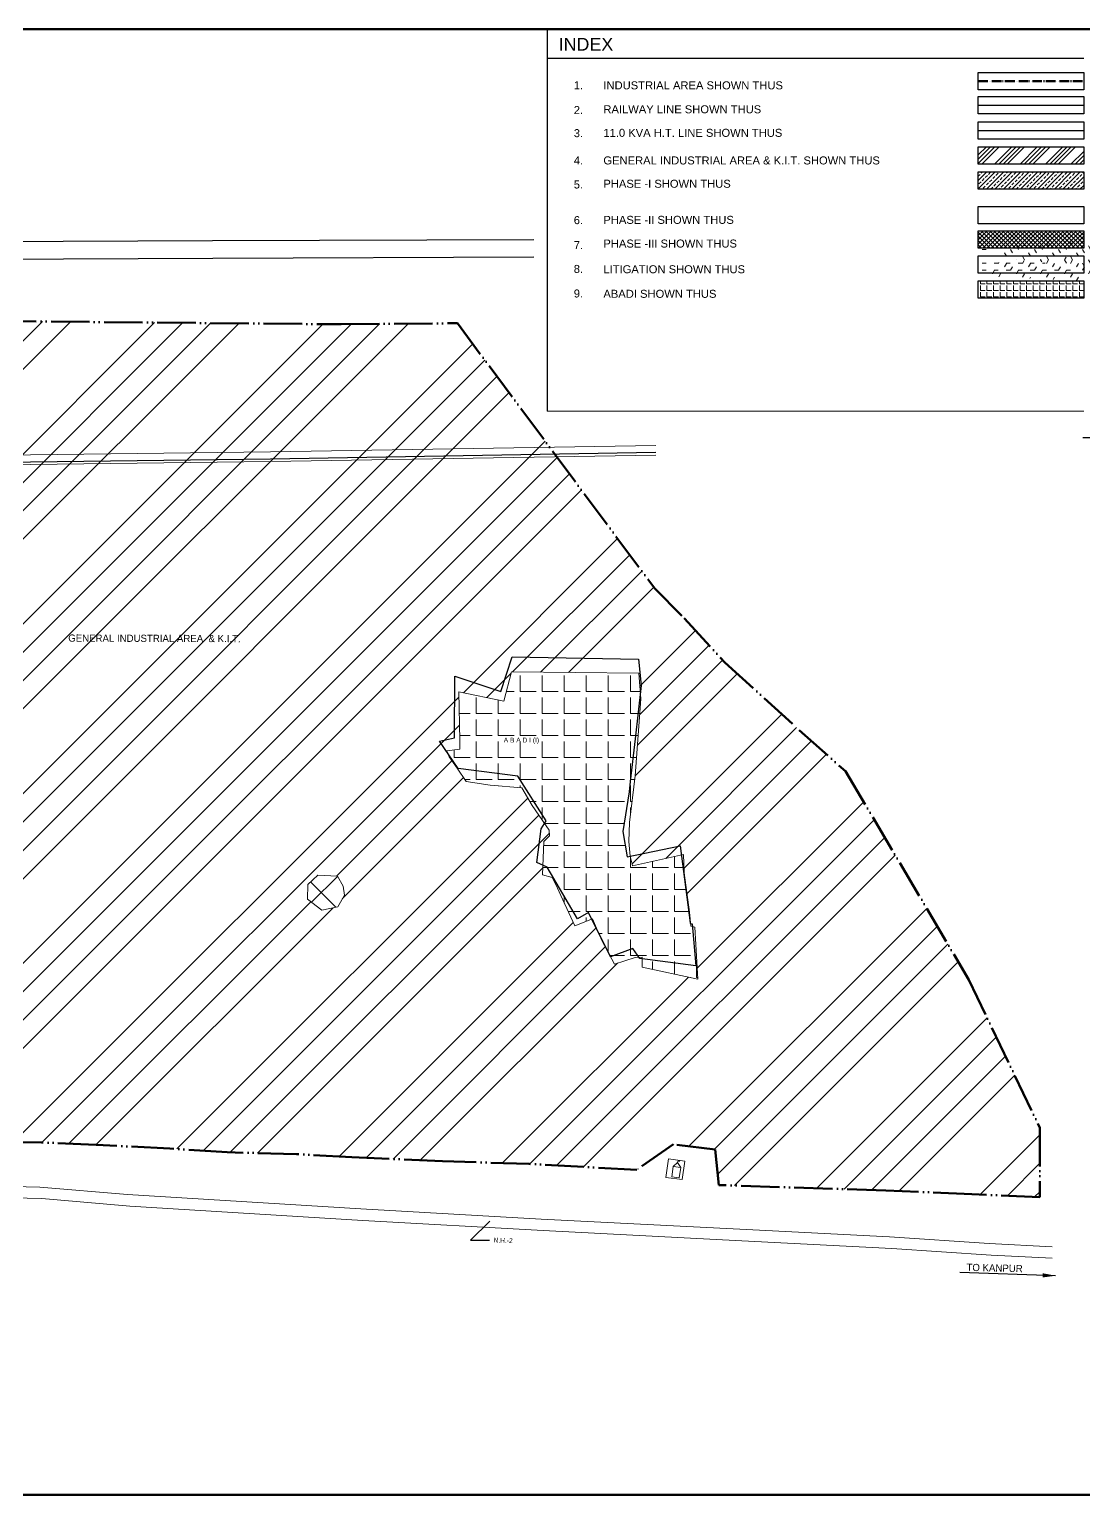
# Model space of a CAD drawing. Header units: inches. Extents: x 2755070 to 2758231, y 746334 to 747634.
# Drawn here: x 2756998 to 2757657, y 746334 to 747249 of the extents above; entities that cross this region are included whole.
import ezdxf

# ---------------------------------------------------------------- set-up
doc = ezdxf.new("R2010")
doc.units = ezdxf.units.IN
doc.header["$MEASUREMENT"] = 0
doc.linetypes.add('ACAD_ISO05W100', pattern=[33, 24, -3, 0, -3, 0, -3])
for name, color, linetype, lineweight in [('area acq', 7, 'Continuous', 5), ('bound old', 7, 'Continuous', 50), ('HATCH', 7, 'Continuous', 5), ('NH', 7, 'Continuous', 15), ('PLOT', 7, 'Continuous', 20), ('VILL.', 7, 'Continuous', 20)]:
    doc.layers.add(name, color=color, linetype=linetype, lineweight=lineweight)
for name, color, linetype in [('H.T. LINE', 7, 'Continuous'), ('Layer1', 7, 'Continuous'), ('LITIGATION', 7, 'Continuous'), ('TEXT', 7, 'Continuous'), ('VILL NEW', 7, 'Continuous')]:
    doc.layers.add(name, color=color, linetype=linetype)
doc.styles.add('5mm', font='arial.ttf')
doc.styles.get("Standard").update_dxf_attribs({"font": 'comic.ttf'})
doc.linetypes.add('TRACKS', pattern='A,0.15,[130,ltypeshp.shx,S=0.25,R=0,X=0,Y=0],0.15', length=0.3)
doc.dimstyles.get("Standard").update_dxf_attribs({"dimtxt": 6, "dimasz": 0.18, "dimexe": 0.18, "dimexo": 0.0625, "dimgap": 0.09, "dimtad": 0, "dimzin": 0, "dimdsep": 46, "dimtxsty": 'Standard', "dimcen": 0.09, "dimadec": 0, "dimazin": 0, "dimtfac": 1, "dimtofl": 0, "dimtmove": 0, "dimatfit": 3, "dimfxl": 0, "dimtolj": 1, "dimtzin": 0, "dimarcsym": 0})

msp = doc.modelspace()

# ---------------------------------------------------------------- hatches: boundary and pattern name
at = {"layer": 'area acq', "ltscale": 0.25}
h = msp.add_hatch(dxfattribs=at)
h.set_pattern_fill('ANSI37', color=256, scale=125, style=0)
h.set_pattern_definition([(314.9957751405544, (2756208.131703019, 746709.9857139885), (11.04935812027076, 11.04772873173516), []), (44.99577514055436, (2756208.131703019, 746709.9857139885), (-11.04772873173516, 11.04935812027076), [])])
h.paths.add_polyline_path([(2757190.583670378, 746720.2221817374), (2757178.135342479, 746720.7935437262), (2757171.913670897, 746714.8577474058), (2757171.772415161, 746705.720736593), (2757180.784539461, 746698.8482289612), (2757190.655741096, 746701.0615919232), (2757194.796533227, 746708.3178898692), (2757193.952984571, 746713.9349066913)])
at = {"layer": 'HATCH', "ltscale": 0.25}
h = msp.add_hatch(dxfattribs=at)
h.set_pattern_fill('ANSI34', color=256, scale=15, style=0)
h.set_pattern_definition([(45, (2770449.656586409, 747556.4764536405), (-7.954951288348659, 7.954951288348661), []), (45, (2770452.308236957, 747556.4764536405), (-7.954951288348659, 7.954951288348661), []), (45, (2770454.959887266, 747556.4764536405), (-7.954951288348659, 7.954951288348661), []), (45, (2770457.611537695, 747556.4764536405), (-7.954951288348659, 7.954951288348661), [])])
h.paths.add_polyline_path([(2757656.552124858, 747165.1490143919), (2757656.552124858, 747175.9637926603), (2757590.714597464, 747175.9637926603), (2757590.714597464, 747165.1490143919)])
h = msp.add_hatch(dxfattribs=at)
h.set_pattern_fill('ANSI33', color=256, scale=15, style=0)
h.set_pattern_definition([(45, (2770449.656586409, 747556.4764536405), (-2.651650429449553, 2.651650429449553), []), (45, (2770452.308236957, 747556.4764536405), (-2.651650429449553, 2.651650429449553), [1.875, -0.9374999999999998])])
h.paths.add_polyline_path([(2757656.552124858, 747149.4675898338), (2757656.552124858, 747160.2823681021), (2757590.714597464, 747160.2823681021), (2757590.714597464, 747149.4675898338)])
h = msp.add_hatch(dxfattribs=at)
h.set_pattern_fill('ANSI37', color=256, scale=15, style=0)
h.set_pattern_definition([(45, (2770449.656586409, 747556.4764536405), (-1.325825214724776, 1.325825214724777), []), (135, (2770449.656586409, 747556.4764536405), (-1.325825214724777, -1.325825214724776), [])])
h.paths.add_polyline_path([(2757590.714597464, 747123.5120908702), (2757590.714597464, 747112.6973126018), (2757656.552124858, 747112.6973126018), (2757656.552124858, 747123.5120908702)])
h = msp.add_hatch(dxfattribs=at)
h.set_pattern_fill('HEX', color=256, scale=20, style=0)
h.set_pattern_definition([(0, (-548615369.2682207, -148904710.6834968), (0, 4.330127020000001), [2.5, -5]), (120, (-548615369.2682207, -148904710.6834968), (-3.750000000933409, -2.16506351), [2.499999999999999, -4.999999999999998]), (59.99999999999999, (-548615366.7682207, -148904710.6834968), (-3.750000000933408, 2.165063510000001), [2.5, -5.000000000000001])])
h.paths.add_polyline_path([(2757590.714597464, 747107.8306662822), (2757590.714597464, 747097.0158880437), (2757656.552124858, 747097.0158880437), (2757656.552124858, 747107.8306662822)])
h = msp.add_hatch(dxfattribs=at)
h.set_pattern_fill('ANGLE', color=256, scale=15, style=0)
h.set_pattern_definition([(0, (2770449.656586409, 747556.4764536405), (0, 4.125), [3, -1.125]), (90, (2770449.656586409, 747556.4764536405), (-4.125, 2.525750604758653e-16), [3, -1.125])])
h.paths.add_polyline_path([(2757656.552124858, 747081.3344374979), (2757656.552124858, 747092.1492157364), (2757590.714597464, 747092.1492157364), (2757590.714597464, 747081.3344374979)])
at = {"layer": 'HATCH', "lineweight": 5, "ltscale": 0.25}
h = msp.add_hatch(dxfattribs=at)
h.set_pattern_fill('ANSI34', color=256, scale=100, style=0)
h.set_pattern_definition([(45, (2770449.656586409, 747605.5221154988), (-53.03300858899106, 53.03300858899107), []), (45, (2770467.334255934, 747605.5221154988), (-53.03300858899106, 53.03300858899107), []), (45, (2770485.011925578, 747605.5221154988), (-53.03300858899106, 53.03300858899107), []), (45, (2770502.689595103, 747605.5221154988), (-53.03300858899106, 53.03300858899107), [])])
edge = h.paths.add_edge_path()
edge.add_line((2757148.733896375, 746980.8061525524), (2756931.976053663, 746978.0457680412))
edge.add_line((2756931.976053715, 746978.0457680523), (2756795.470193438, 746976.8279957995))
edge.add_line((2756795.470193386, 746976.8279957771), (2756796.630773026, 746972.6277244231))
edge.add_line((2756796.630773067, 746972.6277244389), (2756797.690793339, 746969.3080566237))
edge.add_line((2756797.690793276, 746969.3080566227), (2756801.203409452, 746960.2908029091))
edge.add_line((2756801.203409433, 746960.290802896), (2756803.531297054, 746952.1328958189))
edge.add_line((2756803.531297088, 746952.1328957975), (2756804.799164437, 746947.0356753552))
edge.add_line((2756804.799164414, 746947.0356753469), (2756806.046247065, 746940.961389537))
edge.add_line((2756806.046247125, 746940.9613895416), (2756808.914537277, 746933.0860073864))
edge.add_line((2756808.914537311, 746933.0860073864), (2756810.618883606, 746928.6009242712))
edge.add_line((2756810.61888361, 746928.6009242833), (2756811.782827467, 746925.1988533726))
edge.add_line((2756811.782827377, 746925.1988533735), (2756811.949105058, 746921.1728732418))
edge.add_line((2756811.949105024, 746921.1728732288), (2756811.595764965, 746916.2404589774))
edge.add_line((2756811.595764995, 746916.2404589951), (2756811.325563729, 746913.7330503333))
edge.add_line((2756811.325563669, 746913.7330503166), (2756810.223974001, 746907.0466271797))
edge.add_line((2756810.223973989, 746907.0466271937), (2756809.953772724, 746903.3738032319))
edge.add_line((2756809.953772783, 746903.3738032281), (2756809.953772783, 746900.5956415152))
edge.add_line((2756809.953772783, 746900.5956415236), (2756810.307112843, 746897.5467267595))
edge.add_line((2756810.307112932, 746897.5467267632), (2756814.069145583, 746889.8008351866))
edge.add_line((2756814.06914556, 746889.8008351624), (2756817.644115832, 746883.714777505))
edge.add_line((2756817.644115806, 746883.7147774994), (2756820.969669603, 746877.616947948))
edge.add_line((2756820.96966958, 746877.6169479787), (2756823.214418408, 746874.8387862658))
edge.add_line((2756823.214418292, 746874.8387862146), (2756824.378362149, 746874.1207020506))
edge.add_line((2756824.378362179, 746874.1207020581), (2756834.417377573, 746874.0382989626))
edge.add_line((2756834.417377591, 746874.0382989645), (2756841.234762773, 746874.0382989645))
edge.add_line((2756841.234762788, 746874.0382989645), (2756845.059149627, 746873.8499490088))
edge.add_line((2756845.059149623, 746873.8499490023), (2756847.033697184, 746871.6132933684))
edge.add_line((2756847.033697128, 746871.6132933795), (2756847.969009116, 746869.529672089))
edge.add_line((2756847.969009161, 746869.5296720862), (2756848.654904582, 746867.8109788131))
edge.add_line((2756848.654904604, 746867.8109788299), (2756849.361584816, 746864.9504139982))
edge.add_line((2756849.361584783, 746864.9504140019), (2756851.543979421, 746850.8359398227))
edge.add_line((2756851.543979406, 746850.8359398246), (2756856.532310009, 746833.8962164493))
edge.add_line((2756856.532310009, 746833.8962164819), (2756860.252773263, 746825.102628313))
edge.add_line((2756860.252773285, 746825.1026283205), (2756862.268890243, 746821.4886637125))
edge.add_line((2756862.268890262, 746821.4886637032), (2756865.241103906, 746818.6398707423))
edge.add_line((2756865.241104007, 746818.639870733), (2756868.670581296, 746816.1913214251))
edge.add_line((2756868.670581341, 746816.1913214326), (2756871.705149174, 746814.5785750197))
edge.add_line((2756871.705149174, 746814.5785750151), (2756877.067604627, 746813.0246879561))
edge.add_spline(control_points=[(2756877.067604423, 746813.0246879458), (2756880.081031799, 746812.7656694651), (2756883.094458938, 746812.5066510141), (2756885.946322918, 746812.0307165384)], knot_values=[0, 0, 0, 0, 8.22583620535221, 8.22583620535221, 8.22583620535221, 8.22583620535221], degree=3, periodic=0)
edge.add_line((2756885.946322918, 746812.0307165384), (2756901.28179289, 746812.7421630267))
edge.add_line((2756901.28179276, 746812.7421630025), (2756905.792075019, 746813.0835472783))
edge.add_line((2756905.792075038, 746813.083547324), (2756909.221552327, 746813.53087846))
edge.add_line((2756909.221552372, 746813.5308784246), (2756914.293021861, 746814.7786968201))
edge.add_line((2756914.293021917, 746814.778696835), (2756919.593123183, 746816.0736027136))
edge.add_line((2756919.593123198, 746816.073602736), (2756922.399059162, 746816.4503026241))
edge.add_line((2756922.399059176, 746816.4503026009), (2756926.888556737, 746817.8864709521))
edge.add_line((2756926.888556719, 746817.8864709735), (2756930.380388197, 746818.522152042))
edge.add_line((2756930.380388141, 746818.5221520364), (2756934.745177418, 746819.4285861561))
edge.add_line((2756934.745177388, 746819.4285861552), (2756937.779745221, 746819.6169361109))
edge.add_line((2756937.779745221, 746819.6169361174), (2756939.96213986, 746819.7581985667))
edge.add_line((2756939.962139964, 746819.7581985593), (2756942.871999513, 746819.7581985593))
edge.add_line((2756942.871999502, 746819.7581985593), (2756945.470088389, 746819.7581985593))
edge.add_line((2756945.470088363, 746819.7581985593), (2756948.633005019, 746819.4377879705))
edge.add_line((2756948.633004904, 746819.4377879798), (2756951.518439122, 746818.2160833571))
edge.add_line((2756951.518439174, 746818.2160833776), (2756953.6716999, 746817.011781821))
edge.add_line((2756953.671699882, 746817.0117818117), (2756954.760854065, 746815.108309227))
edge.add_line((2756954.760854125, 746815.1083092391), (2756955.363610752, 746812.6597599313))
edge.add_line((2756955.363610744, 746812.6597599089), (2756955.134978969, 746810.6349979723))
edge.add_line((2756955.13497889, 746810.6349979937), (2756954.57379166, 746809.2812327379))
edge.add_line((2756954.573791742, 746809.2812327445), (2756952.453751199, 746804.4900809657))
edge.add_line((2756952.453751206, 746804.4900809824), (2756949.959585905, 746801.2999037458))
edge.add_line((2756949.959585905, 746801.2999037206), (2756947.569344189, 746799.0043887328))
edge.add_line((2756947.569344044, 746799.0043887496), (2756945.49087299, 746797.4975891737))
edge.add_line((2756945.490873098, 746797.4975891709), (2756936.07539903, 746789.3632258354))
edge.add_line((2756936.075398922, 746789.3632258475), (2756931.93924142, 746786.055329903))
edge.add_line((2756931.939241529, 746786.0553298891), (2756921.754733153, 746778.0975446152))
edge.add_line((2756921.754733086, 746778.0975446105), (2756918.907227725, 746775.3193828976))
edge.add_line((2756918.907227635, 746775.319382906), (2756916.600124713, 746773.4711990543))
edge.add_line((2756916.600124717, 746773.4711990356), (2756913.212216824, 746771.2345434017))
edge.add_line((2756913.212216973, 746771.2345434129), (2756907.753850009, 746766.6535551203))
edge.add_spline(control_points=[(2756907.753849864, 746766.653555125), (2756907.474779487, 746765.8994790316), (2756907.184222102, 746765.1472824812), (2756906.893664837, 746764.3950859606)], knot_values=[64.90998871267509, 64.90998871267509, 64.90998871267509, 64.90998871267509, 67.29654852676212, 67.29654852676212, 67.29654852676212, 67.29654852676212], degree=3, periodic=0)
edge.add_line((2756906.893664837, 746764.3950859606), (2756906.706602458, 746761.9465366527))
edge.add_line((2756906.706602335, 746761.9465366602), (2756907.205435377, 746754.7186074443))
edge.add_line((2756907.205435395, 746754.7186074257), (2756908.473302744, 746747.1610658048))
edge.add_line((2756908.473302841, 746747.1610657871), (2756910.427065704, 746735.2479316294))
edge.add_line((2756910.427065611, 746735.2479316294), (2756911.757287148, 746729.2795926798))
edge.add_line((2756911.757287145, 746729.2795926929), (2756915.290688019, 746717.0015305178))
edge.add_line((2756915.290688038, 746717.0015304983), (2756918.990366593, 746703.8288060743))
edge.add_line((2756918.990366578, 746703.8288060725), (2756920.694712874, 746697.9193264768))
edge.add_line((2756920.694712877, 746697.9193264544), (2756925.225779835, 746682.050843413))
edge.add_line((2756925.225779772, 746682.0508434176), (2756928.613687664, 746672.2095586797))
edge.add_line((2756928.613687634, 746672.2095586956), (2756930.733728178, 746661.567786675))
edge.add_line((2756930.73372817, 746661.5677866638), (2756932.334150881, 746652.3386392528))
edge.add_line((2756932.33415091, 746652.3386392593), (2756933.144754615, 746646.7234564563))
edge.add_line((2756933.144754767, 746646.7234564424), (2756937.010711003, 746635.0104441112))
edge.add_line((2756937.010710955, 746635.0104441345), (2756937.946022943, 746630.5959922438))
edge.add_line((2756937.946022987, 746630.5959922373), (2756938.881334975, 746625.5105436658))
edge.add_line((2756938.881334901, 746625.5105436742), (2756939.567230321, 746620.9666012051))
edge.add_line((2756939.567230344, 746620.9666011631), (2756942.227673326, 746606.5931458268))
edge.add_line((2756942.227673411, 746606.5931458175), (2756944.368498653, 746594.6917835306))
edge.add_line((2756944.368498564, 746594.6917835474), (2756946.488539107, 746581.2247623308))
edge.add_line((2756946.4885391, 746581.2247623205), (2756948.234454792, 746572.5253491411))
edge.add_line((2756948.23445487, 746572.5253491402), (2756949.689384598, 746565.5681729754))
edge.add_line((2756949.689384699, 746565.5681729615), (2756950.693984944, 746560.1864012722))
edge.add_line((2756950.693984866, 746560.1864012778), (2756976.985882293, 746560.4818784986))
edge.add_line((2756976.985882282, 746560.4818784893), (2756981.411366317, 746554.1397931781))
edge.add_line((2756981.411366343, 746554.1397931874), (2757005.655289713, 746553.7554237414))
edge.add_line((2757005.655289769, 746553.7554237247), (2757039.815669276, 746552.2199520096))
edge.add_line((2757039.815669179, 746552.2199520171), (2757085.802174032, 746549.913735318))
edge.add_line((2757085.802174091, 746549.9137353301), (2757121.507316653, 746547.5935113765))
edge.add_line((2757121.507316589, 746547.5935114026), (2757164.800053596, 746546.4404030647))
edge.add_line((2757164.800053596, 746546.4404030442), (2757199.522667326, 746544.5080521256))
edge.add_line((2757199.522667408, 746544.5080521405), (2757256.034782466, 746542.0046531716))
edge.add_line((2757256.03478241, 746542.0046531558), (2757310.29500372, 746540.2749871099))
edge.add_line((2757310.295003772, 746540.2749871314), (2757377.412731413, 746536.6370007573))
edge.add_line((2757377.412731409, 746536.6370007396), (2757400.309777375, 746552.5883222697))
edge.add_line((2757400.309777379, 746552.5883222818), (2757426.326903075, 746549.3031731462))
edge.add_line((2757426.326903105, 746549.3031731248), (2757428.677681331, 746527.0718417969))
edge.add_line((2757428.677681327, 746527.0718417764), (2757532.902259525, 746523.7038923362))
edge.add_line((2757532.902259469, 746523.7038923502), (2757586.608987205, 746521.4289676938))
edge.add_line((2757586.608987212, 746521.4289677143), (2757629.079083543, 746519.4927953463))
edge.add_line((2757629.079083562, 746519.4927953482), (2757629.234977275, 746562.7724279715))
edge.add_line((2757629.234977245, 746562.7724279761), (2757584.873860229, 746655.299326486))
edge.add_line((2757584.87386024, 746655.2993264794), (2757507.883432139, 746785.6672294484))
edge.add_line((2757507.88343215, 746785.6672294438), (2757478.868220948, 746811.4280280424))
edge.add_line((2757478.868220925, 746811.4280280471), (2757432.351773225, 746853.749340009))
edge.add_line((2757432.351773262, 746853.7493399978), (2757407.021028765, 746881.3501956342))
edge.add_line((2757407.021028757, 746881.3501956463), (2757388.670605164, 746899.894575268))
edge.add_line((2757388.670605183, 746899.894575268), (2757326.307539031, 746983.7622078191))
edge.add_line((2757326.307538986, 746983.7622078061), (2757148.733896386, 746980.8061525617))
h.paths.add_polyline_path([(2757266.302886844, 746835.4147879183), (2757294.341461897, 746829.4464489818), (2757299.288223147, 746847.7752532065), (2757378.789742589, 746846.927678436), (2757380.03682518, 746830.9532485604), (2757378.810527325, 746813.7780877352), (2757376.357931376, 746782.9357838631), (2757372.907669425, 746753.7768576741), (2757372.450405717, 746741.8401797712), (2757373.38571775, 746732.7169792056), (2757374.764553785, 746726.60896191), (2757406.64125526, 746733.7764476836), (2757406.994595408, 746722.1222946942), (2757410.278579712, 746697.7074328065), (2757411.234676361, 746688.8196696639), (2757413.645702839, 746688.219304204), (2757415.64103508, 746655.7407101989), (2757380.722720623, 746663.357111156), (2757380.722720623, 746669.4313969612), (2757376.357931376, 746669.2901344895), (2757363.492195368, 746665.1935231388), (2757355.573220372, 746680.0143096149), (2757349.857424855, 746693.5048745871), (2757338.675250411, 746689.1375101805), (2757329.924887061, 746708.0549080074), (2757326.807180405, 746714.9649966955), (2757324.687139869, 746719.3441329598), (2757318.618004322, 746720.8980200291), (2757319.303899765, 746741.7342329323), (2757322.98279357, 746745.4070568979), (2757322.712592363, 746748.7973559499), (2757312.112389803, 746764.3244547248), (2757305.731483579, 746775.2605235279), (2757285.798945665, 746776.9556730688), (2757270.77159965, 746779.3571348786), (2757265.263651252, 746787.5503575802), (2757260.171396971, 746794.7429712117), (2757258.758036733, 746798.4157951474), (2757266.884858727, 746799.4399480224), (2757266.82250464, 746804.9020964801)], flags=16)
h.paths.add_polyline_path([(2757190.583670378, 746720.2221817374), (2757193.952984571, 746713.9349066913), (2757194.796533227, 746708.3178898692), (2757190.655741096, 746701.0615919232), (2757180.784539461, 746698.8482289612), (2757171.772415161, 746705.720736593), (2757171.913670897, 746714.8577474058), (2757178.135342479, 746720.7935437262)], flags=16)
h.paths.add_polyline_path([(2757148.733896375, 746980.8061525524), (2757326.307538986, 746983.7622078061), (2757265.379355788, 747065.700168848), (2757192.733786821, 747065.0209054053), (2756911.986577153, 747067.6328305602), (2756767.997111559, 747069.5214862525), (2756771.980105877, 747060.8579028249), (2756773.767591, 747055.7489104867), (2756774.952319503, 747052.4292426705), (2756776.199402213, 747049.1213467121), (2756777.093144774, 747045.7075039446), (2756777.633547187, 747042.2230299115), (2756779.608094811, 747035.7131848633), (2756780.855177402, 747027.6494527459), (2756781.7697047, 747022.1873042881), (2756782.559523702, 747017.8787992299), (2756783.474050999, 747014.5709033012), (2756785.885077477, 747006.0951556861), (2756787.485500216, 746998.8436827064), (2756789.023568869, 746993.0166062117), (2756794.552302003, 746980.1499504447), (2756795.470193386, 746976.8279957771), (2756931.976053715, 746978.0457680523)])
h.paths.add_polyline_path([(2757021.023933411, 746865.0522343218), (2757140.338817, 746864.6813584864), (2757140.363162994, 746872.5136954784), (2757021.048279285, 746872.8845713139)], flags=24)
h.paths.add_polyline_path([(2757292.955358148, 746796.2898600996), (2757347.088307858, 746796.2938517332), (2757347.087822795, 746802.8733510375), (2757292.954872966, 746802.869359374)], flags=8)
h.paths.add_polyline_path([(2757293.582497239, 746807.4303011596), (2757320.206989765, 746807.4303011596), (2757320.206989765, 746801.7936299741), (2757293.582497239, 746801.7936299741)], flags=8)
at = {"layer": 'HATCH', "ltscale": 0.25}
h = msp.add_hatch(dxfattribs=at)
h.set_pattern_fill('ANGLE', color=256, scale=50, style=0)
h.set_pattern_definition([(0, (2770449.656586409, 747605.5221154988), (0, 13.75), [10, -3.75]), (90, (2770449.656586409, 747605.5221154988), (-13.75, 8.419168682528844e-16), [10, -3.75])])
h.paths.add_polyline_path([(2757299.288223147, 746847.7752532065), (2757378.789742589, 746846.927678436), (2757380.03682518, 746830.9532485604), (2757378.810527325, 746813.7780877352), (2757376.357931376, 746782.9357838631), (2757372.907669425, 746753.7768576741), (2757372.450405717, 746741.8401797712), (2757373.38571775, 746732.7169792056), (2757374.549661517, 746727.5608994067), (2757374.757508636, 746726.6073777974), (2757406.64125526, 746733.7764476836), (2757406.994595408, 746722.1222946942), (2757410.278579712, 746697.7074328065), (2757411.234676361, 746688.8196696639), (2757413.645702839, 746688.219304204), (2757415.64103508, 746655.7407101989), (2757380.722720623, 746663.357111156), (2757380.722720623, 746669.4313969612), (2757376.357931376, 746669.2901344895), (2757363.492195368, 746665.1935231388), (2757355.573220372, 746680.0143096149), (2757349.857424855, 746693.5048745871), (2757338.675250411, 746689.1375101805), (2757329.924887061, 746708.0549080074), (2757326.807180405, 746714.9649966955), (2757324.687139869, 746719.3441329598), (2757318.618004322, 746720.8980200291), (2757319.303899765, 746741.7342329323), (2757322.98279357, 746745.4070568979), (2757322.712592363, 746748.7973559499), (2757312.112389803, 746764.3244547248), (2757305.731483579, 746775.2605235279), (2757285.798945665, 746776.9556730688), (2757270.77159965, 746779.3571348786), (2757265.263651252, 746787.5503575802), (2757260.171396971, 746794.7429712117), (2757258.758036733, 746798.4157951474), (2757266.884858727, 746799.4399480224), (2757266.82250464, 746804.9020964801), (2757266.302886844, 746835.4147879183), (2757294.341461897, 746829.4464489818)])

# ---------------------------------------------------------------- linework, layer by layer
at = {"lineweight": 60, "ltscale": 0.25}
msp.add_lwpolyline([(2755069.844715834, 747249.397058457), (2758230.552124858, 747249.397058457), (2758230.552124858, 746333.5747445524), (2755069.844715834, 746333.5747445524)], close=True, dxfattribs=at)
at = {"layer": 'area acq'}
msp.add_lwpolyline([(2757190.583670378, 746720.2221817374), (2757178.135342479, 746720.7935437262), (2757171.913670897, 746714.8577474058), (2757171.772415161, 746705.720736593), (2757180.784539461, 746698.8482289612), (2757190.655741096, 746701.0615919232), (2757194.796533227, 746708.3178898692), (2757193.952984571, 746713.9349066913)], close=True, dxfattribs=at)
at = {"layer": 'bound old', "linetype": 'ACAD_ISO05W100', "ltscale": 0.25}
msp.add_line((2757590.71459754, 747217.059999394), (2757656.552124885, 747217.059999394), dxfattribs=at)
at = {"layer": 'bound old', "linetype": 'ACAD_ISO05W100'}
msp.add_lwpolyline([(2756911.986577153, 747067.6328305602), (2757192.733786821, 747065.0209054053), (2757265.379355788, 747065.700168848), (2757388.670605183, 746899.894575268), (2757407.021028757, 746881.3501956463), (2757432.351773262, 746853.7493399978), (2757478.868220925, 746811.4280280471), (2757507.88343215, 746785.6672294438), (2757584.87386024, 746655.2993264794), (2757629.234977245, 746562.7724279761), (2757629.079083562, 746519.4927953482), (2757586.608987212, 746521.4289677143), (2757532.902259469, 746523.7038923502), (2757428.677681327, 746527.0718417764), (2757426.326903105, 746549.3031731248), (2757400.309777379, 746552.5883222818), (2757377.412731409, 746536.6370007396), (2757310.295003772, 746540.2749871314), (2757256.03478241, 746542.0046531558), (2757199.522667408, 746544.5080521405), (2757164.800053596, 746546.4404030442), (2757121.507316589, 746547.5935114026), (2757085.802174091, 746549.9137353301), (2757039.815669179, 746552.2199520171), (2757005.655289769, 746553.7554237247), (2756981.411366343, 746554.1397931874)], dxfattribs=at)
at = {"layer": 'H.T. LINE'}
msp.add_line((2757590.71459754, 747186.2378540838), (2757656.552124885, 747186.2378540838), dxfattribs=at)
msp.add_lwpolyline([(2757389.346638799, 746984.81161502), (2757148.733896375, 746980.8061525524), (2756931.976053715, 746978.0457680523), (2756596.465052128, 746975.0526658595), (2756510.439950943, 746973.5854132175), (2756450.646884441, 746969.9528668523), (2756373.976709127, 746964.5468467772), (2756297.409796476, 746960.301109463), (2756244.227844834, 746959.9046973586), (2756129.394020677, 746958.4461254776), (2756015.894020677, 746958.4461254776), (2755908.752844095, 746963.613910228), (2755845.028670669, 746962.1186085939), (2755745.003450155, 746958.4246348441), (2755632.112276793, 746955.5236070752), (2755537.628937364, 746953.6971284747), (2755472.347605586, 746952.5917113721), (2755307.341836333, 746949.3286792934), (2755110.341836333, 746949.3286792934)], dxfattribs=at)
at = {"layer": 'HATCH', "ltscale": 0.25}
msp.add_line((2757321.512979531, 747010.7026603223), (2757656.552124885, 747010.7026603223), dxfattribs=at)
at = {"layer": 'Layer1', "linetype": 'TRACKS', "ltscale": 10}
msp.add_line((2757590.71459754, 747201.9192786578), (2757656.552124885, 747201.9192786578), dxfattribs=at)
at = {"layer": 'Layer1', "linetype": 'TRACKS', "ltscale": 0.005}
for points in [[(2757313.058165073, 747117.8878593743), (2757112.496025681, 747117.1863088906), (2757112.496025681, 747117.1863088906), (2756878.751166105, 747116.1856997907), (2756878.751166105, 747116.1856997907), (2756602.522357345, 747115.1968625784), (2756602.522357345, 747115.1968625784), (2756436.701933146, 747113.2074162662), (2756436.701933146, 747113.2074162662), (2756234.238063693, 747111.1826543212), (2756234.238063693, 747111.1826543212), (2756031.462423563, 747111.1826543212), (2755681.385536671, 747110.0172390342), (2755681.385536671, 747110.0172390342), (2755604.565244913, 747109.4404173195), (2755451.1117239, 747107.0154117346), (2755451.1117239, 747107.0154117346), (2755111.094637156, 747107.8158990443), (2755111.094637156, 747107.8158990443)], [(2757313.058165073, 747106.8921314776), (2757112.724657416, 747106.1913807094), (2757112.724657416, 747106.1913807094), (2756878.979797959, 747105.1907716393), (2756878.979797959, 747105.1907716393), (2756602.750989199, 747104.2019343972), (2756602.750989199, 747104.2019343972), (2756436.930565119, 747102.212488085), (2756436.930565119, 747102.212488085), (2756234.466695547, 747100.1877261698), (2756234.466695547, 747100.1877261698), (2756031.691055298, 747100.1877261698), (2755681.614168406, 747099.022310853), (2755681.614168406, 747099.022310853), (2755604.793876767, 747098.4454891384), (2755451.340355635, 747096.0204835832), (2755451.340355635, 747096.0204835832), (2755111.32326889, 747096.8209708631), (2755111.32326889, 747096.8209708631)]]:
    msp.add_lwpolyline(points, dxfattribs=at)
at = {"layer": 'LITIGATION', "ltscale": 0.25}
msp.add_line((2757321.512979531, 747249.397058457), (2757321.512979531, 747010.7026603223), dxfattribs=at)
for points in [[(2757590.714597464, 747222.4673884893), (2757656.552124858, 747222.4673884893), (2757656.552124858, 747211.6526102507), (2757590.714597464, 747211.6526102507)], [(2757590.714597464, 747207.326667794), (2757656.552124858, 747207.326667794), (2757656.552124858, 747196.5118895257), (2757590.714597464, 747196.5118895257)], [(2757590.714597464, 747191.6452432061), (2757656.552124858, 747191.6452432061), (2757656.552124858, 747180.8304649675), (2757590.714597464, 747180.8304649675)], [(2757590.714597464, 747175.9637926603), (2757656.552124858, 747175.9637926603), (2757656.552124858, 747165.1490143919), (2757590.714597464, 747165.1490143919)], [(2757590.714597464, 747160.2823681021), (2757656.552124858, 747160.2823681021), (2757656.552124858, 747149.4675898338), (2757590.714597464, 747149.4675898338)], [(2757590.714597464, 747138.6528115654), (2757656.552124858, 747138.6528115654), (2757656.552124858, 747127.8380333269), (2757590.714597464, 747127.8380333269)], [(2757590.714597464, 747123.5120908702), (2757656.552124858, 747123.5120908702), (2757656.552124858, 747112.6973126018), (2757590.714597464, 747112.6973126018)], [(2757590.714597464, 747107.8306662822), (2757656.552124858, 747107.8306662822), (2757656.552124858, 747097.0158880437), (2757590.714597464, 747097.0158880437)], [(2757590.714597464, 747092.1492157364), (2757656.552124858, 747092.1492157364), (2757656.552124858, 747081.3344374979), (2757590.714597464, 747081.3344374979)]]:
    msp.add_lwpolyline(points, close=True, dxfattribs=at)
at = {"layer": 'NH'}
for points in [[(2757397.326925993, 746543.5489046872), (2757395.66848135, 746531.8921439648), (2757405.752180457, 746530.4575037956), (2757407.4106251, 746542.114264518)], [(2757400.212836742, 746538.7651981711), (2757399.277961373, 746532.1942109168), (2757403.958359003, 746531.5283157825), (2757404.893234491, 746538.0993029773)]]:
    msp.add_lwpolyline(points, close=True, dxfattribs=at)
for points in [[(2757402.853127599, 746541.1570554078), (2757402.989169836, 746542.0852828324), (2757404.236353993, 746541.9387252331)], [(2757404.893234491, 746538.0993029773), (2757402.853127599, 746541.1570554078), (2757400.212836742, 746538.7651981711)], [(2756875.588793993, 746528.8138011694), (2757004.605344534, 746525.8156370819), (2757059.433092713, 746521.1459349096), (2757205.151455164, 746512.1779736876), (2757317.782091856, 746505.8101943433), (2757441.870803356, 746499.4191913307), (2757535.375493765, 746494.7494811416), (2757597.42859745, 746490.5043002665), (2757636.95712924, 746488.4955637455)], [(2756876.863854051, 746521.5969872773), (2757005.880404592, 746518.5988231897), (2757060.70815289, 746513.9291210175), (2757206.426515222, 746504.9611597955), (2757319.057152033, 746498.5933804512), (2757443.145863533, 746492.2023774087), (2757536.650553942, 746487.5326672494), (2757598.703657746, 746483.2874863744), (2757636.95712924, 746481.3435450792)]]:
    msp.add_lwpolyline(points, dxfattribs=at)
at = {"layer": 'PLOT'}
for points in [[(2757389.271738052, 746989.3109916449), (2757148.667794585, 746985.3056756258), (2756931.927330732, 746982.5455124676), (2756596.406608939, 746979.55232355), (2756510.265056849, 746978.0830847025), (2756450.352182388, 746974.4432597756), (2756373.693864346, 746969.0380757451), (2756297.268370271, 746964.8001802862), (2756244.182497501, 746964.4044843316), (2756129.365443349, 746962.9461255074), (2756016.002482772, 746962.9461255074), (2755908.808532476, 746968.116455704), (2755844.892845511, 746966.6166601479), (2755744.862608433, 746962.922501117), (2755632.010988235, 746960.0224897861), (2755537.547356129, 746958.1963921487), (2755472.265025735, 746957.0909581184), (2755307.297346234, 746953.8286792934), (2755110.341836333, 746953.8286792934)], [(2757389.371605635, 746983.3118228316), (2757148.755930305, 746979.3063115478), (2756931.992294669, 746976.5458532572), (2756596.484533191, 746973.5527799428), (2756510.498249054, 746972.0861893892), (2756450.74511838, 746968.4560692012), (2756374.070990682, 746963.0497704446), (2756297.456938505, 746958.8014191687), (2756244.242960572, 746958.4047683477), (2756129.403546572, 746956.9461255074), (2756015.857866645, 746956.9461255074), (2755908.734281301, 746962.1130617559), (2755845.073945761, 746960.6192581058), (2755745.050397277, 746956.9253460765), (2755632.146039605, 746954.0239795148), (2755537.656131148, 746952.1973739266), (2755472.375132203, 746951.0919624567), (2755307.356666327, 746947.8286792934), (2755110.341836333, 746947.8286792934)]]:
    msp.add_lwpolyline(points, dxfattribs=at)
at = {"layer": 'TEXT'}
for p, q in [((2757321.512979531, 747231.3518922227), (2757656.552124886, 747231.3518922228)), ((2757655.940801022, 746994.224830064), (2757943.552124897, 746994.224830064))]:
    msp.add_line(p, q, dxfattribs=at)
at = {"layer": 'VILL NEW', "ltscale": 0.25}
msp.add_lwpolyline([(2757254.238689285, 746804.4624423359), (2757263.587166207, 746806.6455317062), (2757263.785909284, 746845.1302109762), (2757292.504224474, 746835.4685651814), (2757299.570833317, 746857.1457994728), (2757378.556832849, 746855.6607931667), (2757380.176247229, 746839.2404640821), (2757376.415533565, 746806.0211460199), (2757373.382801647, 746779.2322720911), (2757372.654819902, 746772.8018280175), (2757368.672397428, 746748.1075853497), (2757371.335477772, 746732.2913044414), (2757404.631861357, 746739.0032552601), (2757410.797047365, 746690.9541173271), (2757410.858108851, 746690.4782266461), (2757412.04149367, 746690.2542277684), (2757414.349975074, 746664.1071403398), (2757379.309152184, 746668.7049013464), (2757375.027200759, 746675.0029034265), (2757360.980805666, 746669.7399628962), (2757347.271312701, 746697.4942199584), (2757340.306683572, 746693.4480820221), (2757321.483346321, 746725.848747491), (2757315.046901133, 746728.7765656983), (2757317.706523255, 746749.6461439593), (2757320.938263901, 746754.7014197686), (2757303.20261321, 746782.6557669967), (2757265.938075062, 746787.4882289453), (2757254.238689285, 746804.4624423359)], dxfattribs=at)
at = {"layer": 'VILL.'}
msp.add_lwpolyline([(2757299.288223147, 746847.7752532065), (2757378.789742589, 746846.927678436), (2757380.03682518, 746830.9532485604), (2757378.810527325, 746813.7780877352), (2757376.357931376, 746782.9357838631), (2757372.907669425, 746753.7768576741), (2757372.907669425, 746753.7768576741), (2757372.450405717, 746741.8401797712), (2757372.450405717, 746741.8401797712), (2757373.38571775, 746732.7169792056), (2757373.38571775, 746732.7169792056), (2757374.549661517, 746727.5608994067), (2757374.549661517, 746727.5608994067), (2757374.757508636, 746726.6073777974), (2757374.757508636, 746726.6073777974), (2757406.64125526, 746733.7764476836), (2757406.64125526, 746733.7764476836), (2757406.994595408, 746722.1222946942), (2757410.278579712, 746697.7074328065), (2757411.234676361, 746688.8196696639), (2757411.234676361, 746688.8196696639), (2757413.645702839, 746688.219304204), (2757415.64103508, 746655.7407101989), (2757380.722720623, 746663.357111156), (2757380.722720623, 746663.357111156), (2757380.722720623, 746669.4313969612), (2757380.722720623, 746669.4313969612), (2757376.357931376, 746669.2901344895), (2757363.492195368, 746665.1935231388), (2757355.573220372, 746680.0143096149), (2757349.857424855, 746693.5048745871), (2757349.857424855, 746693.5048745871), (2757338.675250411, 746689.1375101805), (2757338.675250411, 746689.1375101805), (2757329.924887061, 746708.0549080074), (2757326.807180405, 746714.9649966955), (2757324.687139869, 746719.3441329598), (2757324.687139869, 746719.3441329598), (2757318.618004322, 746720.8980200291), (2757318.618004322, 746720.8980200291), (2757319.303899765, 746741.7342329323), (2757322.98279357, 746745.4070568979), (2757322.98279357, 746745.4070568979), (2757322.712592363, 746748.7973559499), (2757312.112389803, 746764.3244547248), (2757305.731483579, 746775.2605235279), (2757285.798945665, 746776.9556730688), (2757270.77159965, 746779.3571348786), (2757265.263651252, 746787.5503575802), (2757260.171396971, 746794.7429712117), (2757258.758036733, 746798.4157951474), (2757266.884858727, 746799.4399480224), (2757266.884858727, 746799.4399480224), (2757266.82250464, 746804.9020964801), (2757266.302886844, 746835.4147879183), (2757294.341461897, 746829.4464489818), (2757299.288223147, 746847.7752532065)], dxfattribs=at)

# ---------------------------------------------------------------- texts
at = {"layer": 'TEXT', "style": '5mm'}
for s, height, p in [('INDEX', 8, (2757328.594176547, 747236.061161077)), ('1.', 5, (2757338.082862628, 747211.8719694593)), ('INDUSTRIAL AREA SHOWN THUS', 5, (2757356.573975442, 747211.8719694593)), ('2.', 5, (2757338.082862628, 747196.4378780143)), ('RAILWAY LINE SHOWN THUS', 5, (2757356.573975442, 747196.9066437257)), ('3.', 5, (2757338.082862628, 747182.0029143633)), ('11.0 KVA H.T. LINE SHOWN THUS', 5, (2757356.573975442, 747182.1958004886)), ('4.', 5, (2757338.082862628, 747164.9438465636)), ('GENERAL INDUSTRIAL AREA & K.I.T. SHOWN THUS', 5, (2757356.573975442, 747164.9438465636)), ('PHASE -I SHOWN THUS', 5, (2757356.573975442, 747150.377178883)), ('5.', 5, (2757338.082862628, 747149.9084131715)), ('6.', 5, (2757338.082862628, 747127.6239453971)), ('PHASE -II SHOWN THUS', 5, (2757356.573975442, 747127.8168315224)), ('7.', 5, (2757338.082862628, 747112.0077419251)), ('PHASE -III SHOWN THUS', 5, (2757356.573975442, 747112.9965125041)), ('8.', 5, (2757338.082862628, 747097.1389431662)), ('LITIGATION SHOWN THUS', 5, (2757356.573975442, 747096.9396933836)), ('9.', 5, (2757338.082862628, 747081.8000492097)), ('ABADI SHOWN THUS', 5, (2757356.573975442, 747081.5965658443))]:
    msp.add_text(s, height=height, dxfattribs=at).set_placement(p)
at = {"layer": 'TEXT'}
for s, rotation, p in [('GENERAL INDUSTRIAL AREA  & K.I.T.', 359.821903600747, (2757022.334421636, 746866.6884766098)), (' TO KANPUR', 358.5719461894746, (2757581.655942146, 746473.517933815))]:
    msp.add_text(s, height=4.5, rotation=rotation, dxfattribs=at).set_placement(p)
at = {"layer": 'TEXT', "insert": (2757294.332497239, 746806.6803011596), "char_height": 3, "width": 40.3815, "attachment_point": 1}
msp.add_mtext('A B A D I (I)', dxfattribs=at)
at = {"layer": 'TEXT', "insert": (2757288.04876554, 746494.2580689192), "char_height": 3, "width": 40.3815, "attachment_point": 1, "rotation": 357.9026885611532}
msp.add_mtext('N.H.-2', dxfattribs=at)

# ---------------------------------------------------------------- leaders
at = {"layer": 'NH'}
msp.add_leader([(2757285.552620649, 746504.6073230207), (2757273.67359972, 746492.64489308), (2757285.441044569, 746492.64489308)], dimstyle='Standard', override={"dimasz": 2, "dimgap": 0.09, "dimtad": 0}, dxfattribs=at)
at = {"layer": 'TEXT', "ltscale": 0.25}
msp.add_leader([(2757638.951147807, 746470.4106955057), (2757579.215133963, 746472.3389983096)], dimstyle='Standard', override={"dimasz": 8, "dimgap": 0.09, "dimtad": 0}, dxfattribs=at)

doc.saveas('drawing.dxf')
